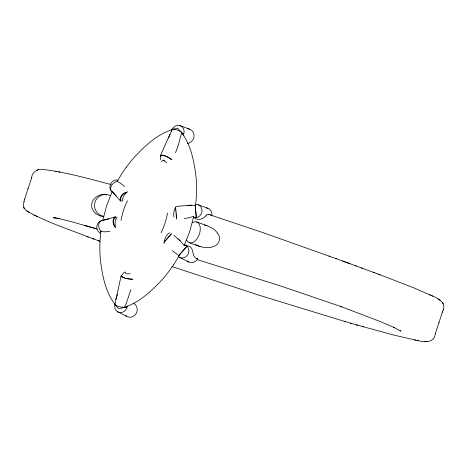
<?xml version="1.0" encoding="UTF-8"?>
<svg xmlns="http://www.w3.org/2000/svg" width="467" height="467" viewBox="0 0 467 467"><rect width="100%" height="100%" fill="white"/><g stroke="black" fill="none" stroke-linecap="round" stroke-linejoin="round"><path stroke-width="0.7" d="M173.928 235.292L180.169 240.768L184.232 245.473L184.249 245.099M160.642 156.282L160.531 159.732M114.847 304.682L121.064 276.02M115.402 227.528L115.355 227.493A6.369 4.18 74.2 0 1 113.072 221.27A6.369 4.18 74.2 0 1 115.571 216.741L102.734 220.488L106.628 205.719L112.22 191.464L120.655 201.178A6.369 4.39 -41.7 0 1 121.42 195.726A6.369 4.39 -41.7 0 1 126.919 192.118L127.777 191.791M184.191 218.416L187.6 218.042L193.712 216.454L189.818 231.223L184.232 245.473M24.658 199.1L23.368 204.674L23.916 207.85M442.342 312.172C447.444 303.27 438.63 298.431 431.631 295.617M161.278 161.343L163.409 160.123M23.887 201.802L23.986 201.464M31.587 177.945C32.235 170.659 39.356 168.032 45.614 169.76C67.867 172.767 89.559 178.884 111.234 184.588M115.927 299.429L117.415 294.268M130.918 289.528L126.534 302.68L124.292 307.578L122.266 306.959M126.919 306.387L126.569 307.595L123.878 307.549A6.369 1.162 12.4 0 1 114.853 304.782L114.835 304.408M417.154 340.42C424.439 342.311 434.322 343.455 435.413 333.333M443.014 309.814L443.113 309.469M24.558 199.444L28.137 188.341M438.857 322.93L442.442 311.833M28.043 188.68L31.68 177.6M435.314 333.671L438.957 322.592M168.523 138.045L172.154 129.365L171.278 131.18M175.539 152.756L178.289 145.255L181.651 132.529M182.947 134.969L183.379 133.79L181.254 132.009A6.369 1.681 23.9 0 0 172.23 129.242L171.938 129.692M160.374 155.75L169.912 134.262M121.63 275.641L123.551 272.868L125.121 271.969L126.236 273.855L130.363 273.715M193.496 216.805L193.712 216.454M186.094 245.724C195.994 245.473 190.022 257.41 197.716 258.881L196.864 260.131A7.408 6.777 -66.5 0 1 187.139 260.89M178.412 256.021L186.712 246.5L184.856 244.912L185.679 245.204A6.812 6.234 -66.5 0 1 187.617 254.953A6.812 6.234 -66.5 0 1 178.125 256.354M169.603 235.87L163.958 242.396L164.197 243.494M117.094 217.476C114.888 220.109 114.578 223.944 115.536 227.143C113.096 224.586 112.057 218.538 116.137 217.137M170.665 234.697L164.238 242.081L164.939 238.824L166.246 236.185L167.764 234.136L169.749 232.864M170.274 235.146L171.442 233.868M170.904 234.469L171.301 234.055M205.731 215.97C203.046 219.502 197.313 220.909 193.998 217.418M206.735 214.96L205.778 215.929M186.712 246.5L178.744 255.525L172.411 250.75M176.082 206.601L175.516 206.998L175.814 210.039M206.788 214.908L208.159 214.347M54.878 217.505L55.223 217.313L53.652 217.774L54.522 217.78L53.53 217.704L55.643 217.879L53.53 217.704M102.734 220.488L103.201 220.249M121.659 276.055C123.574 278.688 128.968 278.974 132.406 279.085M38.247 169.667L36.794 170.058M103.89 220.056L108.846 218.9M187.185 205.556L195.2 205.176L196.263 217.272L193.805 217.546L194.651 217.762A6.812 6.234 -66.5 0 0 202.007 211.16A6.812 6.234 -66.5 0 0 195.644 204.365M109.978 231.305L104.964 231.854L101 231.568A6.369 4.18 74.2 0 1 98.718 225.339A6.369 4.18 74.2 0 1 101.216 220.809M191.482 205.083L176.485 206.437M103.417 216.513L100.469 216.034L96.973 214.365A16.234 11.944 -69.6 0 1 92.735 209.718C88.228 201.289 98.263 192.235 106.61 195.008M424.287 341.5L425.361 341.57M425.618 341.57L426.698 341.64M208.346 214.318L262.571 232.473L336.66 258.841M54.662 217.803L59.589 218.679L56.431 218.048M356.303 324.81L393.658 335.037L415.951 340.186M414.643 339.941L418.479 340.665M55.468 171.243L56.816 171.5M58.638 171.844L59.974 172.101M58.334 218.433L71.626 221.749L95.402 228.538M204.207 225.041L206.939 225.684L211.545 227.838A16.234 16.158 -43.7 0 1 217.558 233.255M189.643 242.799C197.115 245.578 205.445 249.658 213.524 246.564C219.251 245.006 221.434 237.721 217.558 233.255M172.008 266.564L259.255 295.267L345.411 321.658M350.343 323.1L357.64 325.195M362.065 326.451L363.46 326.853M344.197 321.314L351.622 323.468M86.582 225.958L84.901 225.462L97.2 229.069M197.056 258.683L197.716 258.881M196.975 259.529L280.819 286.049L341.867 306.872M196.473 221.901L206.939 225.684M98.519 240.756L99.874 241.246M349.882 263.668L335.715 258.496M340.706 306.457L380.447 321.617L394.551 327.688L393.447 327.169L400.949 331.231L400.161 330.338M356.257 266.009L342.34 260.913M378.702 274.287L413.371 287.66L432.845 296.201M28.008 211.714C47.126 222.239 68.03 229.063 88.298 236.985M92.629 238.59L99.763 241.211M179.918 125.611L189.497 129.143M198.323 204.785L207.949 208.335M361.277 267.854L374.376 272.681M328.937 256.033L329.819 256.36M355.13 265.595L362.462 268.291M373.075 272.203L380.056 274.783M86.944 236.489L93.925 239.069M200.109 246.588L195.574 244.463M210.051 214.709L211.895 215.491L211.942 213.997A7.408 6.777 -66.5 0 0 206.233 207.897M164.419 160.56L163.415 160.123L166.626 162.785M429.301 294.514L430.504 295.091M34.155 215.071L35.369 215.655M36.496 216.186L37.699 216.758M179.445 257.317L188.569 261.934M117.41 311.658L126.493 316.258M438.081 298.979L438.992 299.557M439.219 299.709L440.136 300.293M23.706 207.406L25.341 209.741L27.781 211.563M26.864 210.979L28.919 212.298M124.572 186.654L120.795 183.408L117.398 181.412A6.369 4.39 -41.7 0 0 111.899 185.025A6.369 4.39 -41.7 0 0 111.134 190.472M178.12 239.005L180.169 240.768M171.418 159.732C168.873 157.513 163.759 154.145 160.864 156.112M112.903 192.462L116.277 196.175M121.338 201.23C119.021 197.559 123.16 193.069 126.849 192.527C124.059 194.465 122.231 197.88 122.377 201.3M443.294 303.865L442.71 302.721M24.08 208.119L24.29 208.556M112.22 191.464L112.454 191.955M173.981 217.126C173.339 214.038 173.823 209.753 175.574 207.617M175.633 208.095L175.96 211.592M195.2 205.176L196.263 217.272M175.96 211.493L176.135 213.472M176.112 213.25L176.298 215.392M176.246 214.855L176.433 217.056M176.38 216.472L176.567 219.017M176.456 217.482L176.503 218.142M167.49 213.063A63.261 57.873 -66.5 0 1 161.068 232.706M121.058 220.442A63.261 57.873 -66.5 0 1 127.479 200.792M173.777 264.485A127.077 116.26 -66.5 0 1 162.639 279.132C150.631 291.986 136.592 305.325 118.735 308.699C106.132 295.985 102.53 277.159 100.405 260.002A127.077 116.26 -66.5 0 1 99.996 241.824A125.442 114.759 -66.5 0 1 100.983 230.686M179.947 254.147A125.442 114.759 -66.5 0 1 173.788 264.45M195.364 206.974A125.442 114.759 -66.5 0 0 196.589 189.036A127.077 116.26 -66.5 0 0 196.041 176.935C193.916 159.784 190.32 140.958 177.711 128.244C159.848 131.624 145.78 144.957 133.79 157.846A127.077 116.26 -66.5 0 0 126.166 167.396M117.124 181.651A125.442 114.759 -66.5 0 1 126.154 167.437M187.74 128.869A7.408 6.777 -66.5 0 1 194.074 135.961A7.408 6.777 -66.5 0 1 187.255 143.468M172.043 129.698A6.812 6.234 -66.5 0 1 180.676 125.903A6.812 6.234 -66.5 0 1 183.309 135.01M160.654 156.427A6.369 1.681 23.9 0 1 164.431 155.669A6.369 1.681 23.9 0 1 171.809 159.848M133.247 303.147A7.408 6.777 -66.5 0 1 136.06 313.719A7.408 6.777 -66.5 0 1 125.57 315.511M127.304 305.978A6.812 6.234 -66.5 0 1 119.675 312.54A6.812 6.234 -66.5 0 1 115.028 304.052M132.797 279.208A6.369 1.162 12.4 0 1 124.45 277.976A6.369 1.162 12.4 0 1 121.642 275.787M111.794 191.797A6.812 6.234 -66.5 0 1 110.726 183.782A6.812 6.234 -66.5 0 1 117.824 180.099M100.469 233.179A6.812 6.234 -66.5 0 1 96.856 226.215A6.812 6.234 -66.5 0 1 102.495 220.255M192.293 222.765A11.004 6.567 -70.1 0 1 200.086 226.705A11.004 6.567 -70.1 0 1 195.568 240.534A11.004 6.567 -70.1 0 1 186.648 240.026M103.802 216.355A11.004 10.934 86.1 0 1 95.035 202.036A11.004 10.934 86.1 0 1 110.533 195.755"/></g></svg>
